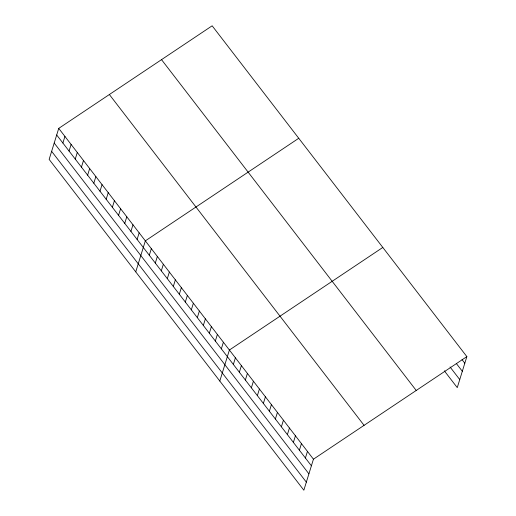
<?xml version="1.0" encoding="UTF-8"?>
<svg xmlns="http://www.w3.org/2000/svg" width="516" height="516" viewBox="0 0 516 516"><rect width="100%" height="100%" fill="white"/><g stroke="black" fill="none" stroke-linecap="round" stroke-linejoin="round"><path stroke-width="0.77" d="M58.74 128.381L49.143 159.386L303.847 490.2L313.444 459.195L466.857 356.614L212.153 25.8L58.74 128.381L313.444 459.195M62.881 143.022L64.926 136.417M69.067 151.059L71.111 144.448M75.252 159.089L77.297 152.484M81.438 167.126L83.482 160.521M87.623 175.156L89.668 168.551M93.809 183.193L95.86 176.588M99.994 191.23L102.045 184.618M106.18 199.26L108.231 192.655M112.372 207.297L114.417 200.692M118.557 215.327L120.602 208.722M124.743 223.364L126.788 216.759M130.929 231.4L132.973 224.789M137.114 239.43L139.159 232.826M135.747 271.861L145.344 240.862L298.751 138.275M149.298 255.265L151.343 248.654M155.303 263.063L157.348 256.452M161.308 270.861L163.353 264.25M167.313 278.659L169.358 272.048M173.318 286.451L175.363 279.846M179.316 294.249L181.368 287.644M185.321 302.047L187.366 295.442M191.326 309.845L193.371 303.24M197.331 317.643L199.376 311.038M203.336 325.441L205.381 318.836M209.341 333.239L211.386 326.634M215.34 341.037L217.384 334.433M221.345 348.835L223.389 342.231M219.797 381.034L229.394 350.029L382.801 247.448M233.355 364.431L235.399 357.827M239.36 372.23L241.404 365.625M245.358 380.028L247.403 373.423M251.363 387.826L253.408 381.221M257.368 395.624L259.413 389.019M263.373 403.422L265.418 396.817M269.378 411.22L271.422 404.615M275.376 419.018L277.427 412.413M281.381 426.816L283.426 420.211M287.386 434.614L289.431 428.009M293.391 442.412L295.436 435.801M299.396 450.21L301.441 443.599M305.401 458.008L307.446 451.397M466.857 356.614L457.26 387.619L444.328 370.823M462.039 359.62L464.806 363.219M456.312 363.477L462.317 371.275M450.049 366.973L459.75 379.57M161.527 59.65L416.231 390.47M109.366 94.531L364.07 425.345M56.696 134.986L311.4 465.806M54.206 143.042L308.91 473.856M51.639 151.336L306.343 482.15"/></g></svg>
